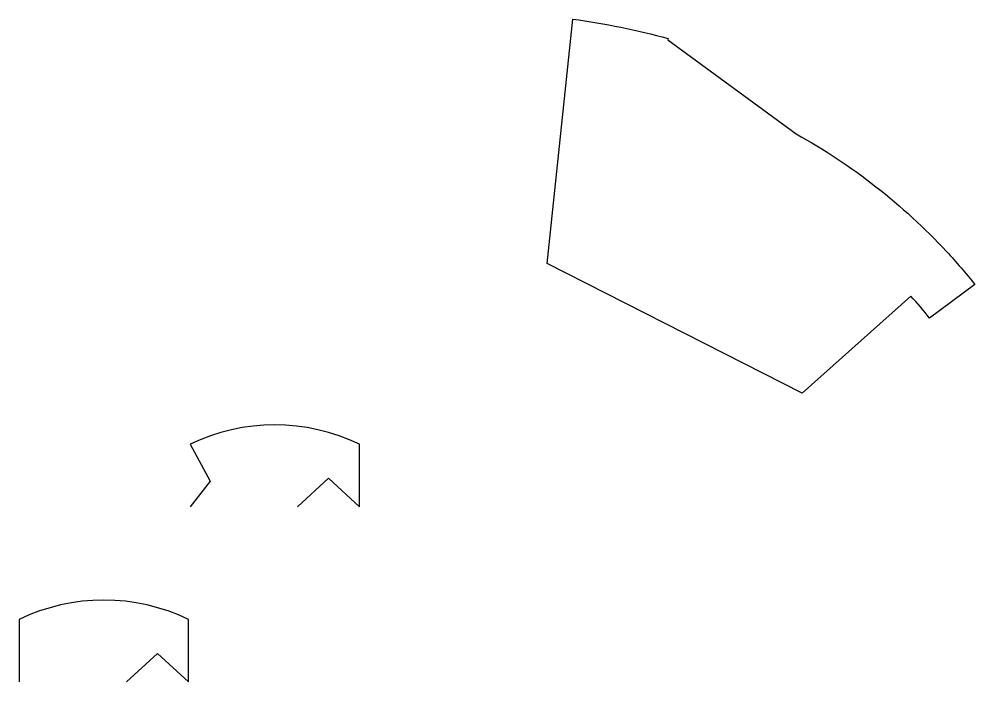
# Model space of a CAD drawing. Header units: millimetres. Extents: x 137 to 347, y 47 to 192.
import ezdxf

# ---------------------------------------------------------------- set-up
doc = ezdxf.new("R2010")
doc.units = ezdxf.units.MM
doc.layers.add('test_new27', color=3, linetype='Continuous')
doc.layers.add('定桩书', color=6, linetype='Continuous')

msp = doc.modelspace()

# ---------------------------------------------------------------- linework, layer by layer
at = {"layer": 'test_new27', "color": 1}
msp.add_lwpolyline([(197.94, 85.26), (204.74, 91.53), (211.55, 85.26), (211.55, 98.96, 0.228613), (174.35, 98.96), (178.75, 90.89), (174.35, 85.26)], format="xyb", dxfattribs=at)
at = {"layer": 'test_new27'}
msp.add_lwpolyline([(160.41, 46.8), (167.21, 53.06), (174.02, 46.8), (174.02, 60.5, 0.228613), (136.82, 60.5), (136.82, 46.8)], format="xyb", dxfattribs=at)
at = {"layer": '定桩书', "color": 1, "linetype": 'Continuous'}
msp.add_lwpolyline([(258.39, 192.31, -0.032947), (279.33, 188.06), (279.24, 187.75), (307.4, 167.12, -0.079869), (340.44, 141.27, -0.01797), (346.66, 134.04), (336.71, 126.68, 0.013183), (332.62, 131.48), (308.73, 110.19), (252.77, 138.68), (258.39, 192.31)], format="xyb", close=True, dxfattribs=at)

doc.saveas('drawing.dxf')
